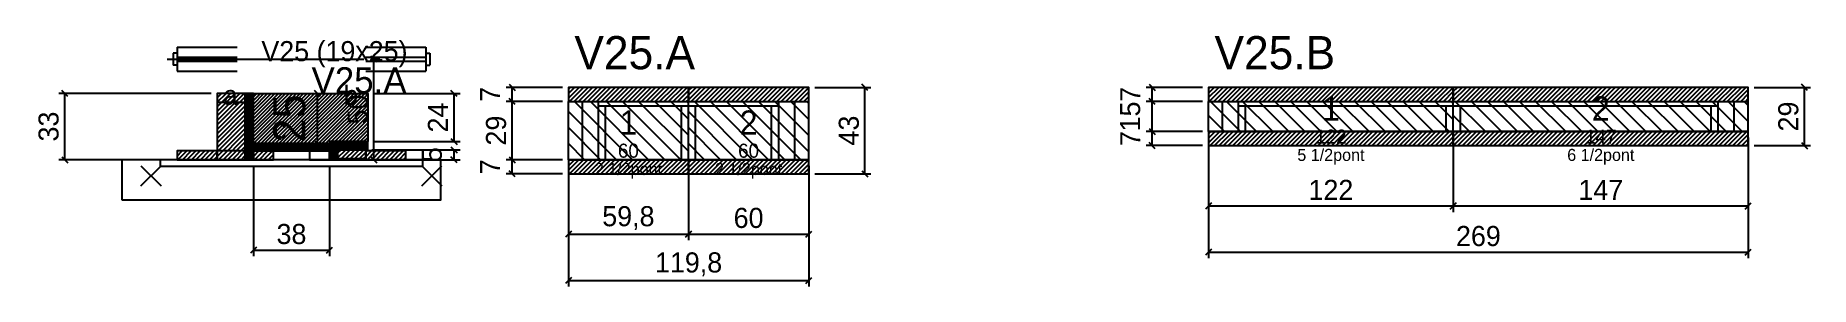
# Model space of a CAD drawing. Extents: x -69 to 816, y -92 to 33.
import ezdxf
from ezdxf.enums import TextEntityAlignment as Align

# ---------------------------------------------------------------- set-up
doc = ezdxf.new("R2010")
doc.units = 0
for name, color, linetype in [('5', 5, 'Continuous'), ('barrote', 126, 'Continuous'), ('CONCRETO', 251, 'Continuous'), ('COTA', 241, 'Continuous'), ('Cota Seção (2x)', 241, 'Continuous'), ('detalhes', 7, 'Continuous'), ('Hachura', 251, 'Continuous'), ('Madeira', 126, 'Continuous'), ('NOMENCLATURA', 7, 'Continuous'), ('Painéis', 200, 'Continuous'), ('presilha', 224, 'Continuous'), ('Reaproveitamento', 30, 'Continuous'), ('SARR_2.2x7', 40, 'Continuous'), ('SARR_3.5x7', 81, 'Continuous'), ('SCO-___-LAJ', 224, 'Continuous'), ('TENSOR', 224, 'Continuous'), ('texto', 7, 'Continuous'), ('Texto Seção', 7, 'Continuous')]:
    doc.layers.add(name, color=color, linetype=linetype)
doc.dimstyles.new('PAINEL', dxfattribs={"dimtxt": 10, "dimasz": 3, "dimexe": 3, "dimexo": 3, "dimgap": 3, "dimtad": 1, "dimblk": 'OBLIQUE', "dimblk1": 'OBLIQUE', "dimcen": 2.5, "dimclrd": 4, "dimclre": 4, "dimclrt": 240, "dimazin": 3, "dimtfac": 1, "dimtmove": 0, "dimatfit": 3})
doc.dimstyles.new('SECAO2X', dxfattribs={"dimtxt": 16, "dimasz": 3, "dimexe": 3, "dimexo": 3, "dimgap": 3, "dimtad": 1, "dimblk": 'OBLIQUE', "dimblk1": 'OBLIQUE', "dimcen": 2.5, "dimclrd": 4, "dimclre": 4, "dimclrt": 240, "dimazin": 3, "dimtfac": 1, "dimtmove": 0, "dimatfit": 3})

# ---------------------------------------------------------------- blocks, each defined once
blk = doc.blocks.new('_OBLIQUE')
at = {"color": 0, "linetype": 'BYBLOCK'}
blk.add_line((-0.5, -0.5), (0.5, 0.5), dxfattribs=at)

msp = doc.modelspace()

# ---------------------------------------------------------------- hatches: boundary and pattern name
at = {"layer": 'COTA'}
h = msp.add_hatch(dxfattribs=at)
h.set_pattern_fill('ANSI31', scale=0.4)
h.paths.add_polyline_path([(40, -21), (40, 4), (97, 4), (97, -20), (78, -20), (78, -21)])
h = msp.add_hatch(dxfattribs=at)
h.set_pattern_fill('ANSI31', scale=0.5)
h.paths.add_polyline_path([(197, 0), (256.8, 0), (256.8, 7), (197, 7)])
h = msp.add_hatch(dxfattribs=at)
h.set_pattern_fill('ANSI31', scale=0.5)
h.paths.add_polyline_path([(256.8, 0), (316.8, 0), (316.8, 7), (256.8, 7)])
h = msp.add_hatch(dxfattribs=at)
h.set_pattern_fill('ANSI31', scale=0.5)
h.paths.add_polyline_path([(516, 0), (638, 0), (638, 7), (516, 7)])
h = msp.add_hatch(dxfattribs=at)
h.set_pattern_fill('ANSI31', scale=0.5)
h.paths.add_polyline_path([(638, 0), (785, 0), (785, 7), (638, 7)])
h = msp.add_hatch(dxfattribs=at)
h.set_pattern_fill('ANSI31', scale=0.5)
h.paths.add_polyline_path([(516, -22), (638, -22), (638, -15), (516, -15)])
h = msp.add_hatch(dxfattribs=at)
h.set_pattern_fill('ANSI31', scale=0.5)
h.paths.add_polyline_path([(638, -22), (785, -22), (785, -15), (638, -15)])
h = msp.add_hatch(dxfattribs=at)
h.set_pattern_fill('ANSI31', scale=0.5)
h.paths.add_polyline_path([(197, -36), (256.8, -36), (256.8, -29), (197, -29)])
h = msp.add_hatch(dxfattribs=at)
h.set_pattern_fill('ANSI31', scale=0.5)
h.paths.add_polyline_path([(256.8, -36), (316.8, -36), (316.8, -29), (256.8, -29)])
at = {"layer": 'Hachura'}
h = msp.add_hatch(dxfattribs=at)
h.set_pattern_fill('ANSI31', scale=0.5)
h.paths.add_polyline_path([(22, -29), (36, -29), (36, 4), (22, 4)])
h = msp.add_hatch(dxfattribs=at)
h.set_pattern_fill('ANSI31', scale=0.5)
h.paths.add_polyline_path([(22, -0.4), (36, -0.4), (36, 4), (22, 4)])
h = msp.add_hatch(dxfattribs=at)
h.set_pattern_fill('SOLID')
h.paths.add_polyline_path([(36, -29), (40, -29), (40, 4), (36, 4)])
h = msp.add_hatch(dxfattribs=at)
h.set_pattern_fill('ANSI31', scale=0.5)
h.paths.add_polyline_path([(2, -29), (22, -29), (22, -24.6), (2, -24.6)])
h = msp.add_hatch(dxfattribs=at)
h.set_pattern_fill('SOLID')
h.paths.add_polyline_path([(40, -24.6), (78, -24.6), (78, -21), (40, -21)])
h = msp.add_hatch(dxfattribs=at)
h.set_pattern_fill('ANSI31', scale=0.5)
h.paths.add_polyline_path([(40, -29), (50, -29), (50, -24.6), (40, -24.6)])
h = msp.add_hatch(dxfattribs=at)
h.set_pattern_fill('SOLID')
h.paths.add_polyline_path([(78, -24), (97, -24), (97, -20), (78, -20)])
h = msp.add_hatch(dxfattribs=at)
h.set_pattern_fill('SOLID')
h.paths.add_polyline_path([(78, -29), (82, -29), (82, -24), (78, -24)])
h = msp.add_hatch(dxfattribs=at)
h.set_pattern_fill('ANSI31', scale=0.5)
h.paths.add_polyline_path([(82, -29), (96, -29), (96, -24), (82, -24)])
h = msp.add_hatch(dxfattribs=at)
h.set_pattern_fill('ANSI31', scale=0.5)
h.paths.add_polyline_path([(82, -28.4), (96, -28.4), (96, -24), (82, -24)])
h = msp.add_hatch(dxfattribs=at)
h.set_pattern_fill('ANSI31', scale=0.5)
h.paths.add_polyline_path([(96, -29), (116, -29), (116, -24.6), (96, -24.6)])

# ---------------------------------------------------------------- linework, layer by layer
for p, q in [((2, 27), (32, 27)), ((2, 27), (2, 15)), ((96, 27), (126, 27)), ((126, 27), (126, 15)), ((0, 24), (0, 18)), ((2, 24), (0, 24)), ((2, 18), (0, 18)), ((2, 22), (32, 22)), ((2, 20), (32, 20)), ((96, 22), (126, 22)), ((96, 20), (126, 20)), ((126, 24), (128, 24)), ((126, 18), (128, 18)), ((128, 24), (128, 18)), ((2, 15), (32, 15)), ((96, 15), (126, 15))]:
    msp.add_line(p, q)
at = {"layer": 'barrote'}
msp.add_lwpolyline([(-25.5, -49), (133.5, -49), (133.5, -29), (-25.5, -29)], close=True, dxfattribs=at)
at = {"layer": 'CONCRETO'}
msp.add_lwpolyline([(40, -21), (40, 4), (97, 4), (97, -20), (78, -20), (78, -21)], close=True, dxfattribs=at)
at = {"layer": 'Madeira'}
for points in [[(22, -29), (36, -29), (36, 4), (22, 4)], [(22, -0.4), (36, -0.4), (36, 4), (22, 4)], [(2, -29), (22, -29), (22, -24.6), (2, -24.6)], [(22, -29), (36, -29), (36, -24.6), (22, -24.6)], [(40, -29), (50, -29), (50, -24.6), (40, -24.6)], [(68, -29), (78, -29), (78, -24.6), (68, -24.6)], [(82, -29), (96, -29), (96, -24), (82, -24)], [(82, -28.4), (96, -28.4), (96, -24), (82, -24)], [(96, -29), (116, -29), (116, -24.6), (96, -24.6)]]:
    msp.add_lwpolyline(points, close=True, dxfattribs=at)
at = {"layer": 'Painéis'}
for p, q in [((197, 0), (256.8, 0)), ((197, -29), (197, 0)), ((256.8, -29), (256.8, 0)), ((256.8, -29), (256.8, 0)), ((256.8, 0), (316.8, 0)), ((256.8, -29), (256.8, 0)), ((316.8, -29), (316.8, 0)), ((516, 0), (638, 0)), ((516, -15), (516, 0)), ((638, -15), (638, 0)), ((638, -15), (638, 0)), ((638, 0), (785, 0)), ((638, -15), (638, 0)), ((785, -15), (785, 0)), ((516, -15), (638, -15)), ((638, -15), (785, -15)), ((197, -29), (256.8, -29)), ((256.8, -29), (316.8, -29))]:
    msp.add_line(p, q, dxfattribs=at)
for points in [[(36, -29), (40, -29), (40, 4), (36, 4)], [(40, -24.6), (78, -24.6), (78, -21), (40, -21)], [(78, -24), (97, -24), (97, -20), (78, -20)], [(78, -29), (82, -29), (82, -24), (78, -24)]]:
    msp.add_lwpolyline(points, close=True, dxfattribs=at)
at = {"layer": 'presilha'}
for p, q in [((-16, -42), (-6, -32)), ((-16, -32), (-6, -42)), ((124, -42), (134, -32)), ((124, -32), (134, -42))]:
    msp.add_line(p, q, dxfattribs=at)
at = {"layer": 'Reaproveitamento', "color": 30}
for p, q in [((229, -29), (200, 0)), ((237, -29), (208, 0)), ((245, -29), (216, 0)), ((253, -29), (224, 0)), ((256.8, -24.8), (232, 0)), ((256.8, -16.8), (240, 0)), ((256.8, -8.8), (248, 0)), ((256.8, -0.8), (256, 0)), ((288.8, -29), (259.8, 0)), ((296.8, -29), (267.8, 0)), ((304.8, -29), (275.8, 0)), ((312.8, -29), (283.8, 0)), ((316.8, -25), (291.8, 0)), ((316.8, -17), (299.8, 0)), ((316.8, -9), (307.8, 0)), ((316.8, -1), (315.8, 0)), ((532, -15), (517, 0)), ((540, -15), (525, 0)), ((548, -15), (533, 0)), ((556, -15), (541, 0)), ((564, -15), (549, 0)), ((572, -15), (557, 0)), ((580, -15), (565, 0)), ((588, -15), (573, 0)), ((596, -15), (581, 0)), ((604, -15), (589, 0)), ((612, -15), (597, 0)), ((620, -15), (605, 0)), ((628, -15), (613, 0)), ((636, -15), (621, 0)), ((638, -9), (629, 0)), ((638, -1), (637, 0)), ((654, -15), (639, 0)), ((662, -15), (647, 0)), ((670, -15), (655, 0)), ((678, -15), (663, 0)), ((686, -15), (671, 0)), ((694, -15), (679, 0)), ((702, -15), (687, 0)), ((710, -15), (695, 0)), ((718, -15), (703, 0)), ((726, -15), (711, 0)), ((734, -15), (719, 0)), ((742, -15), (727, 0)), ((750, -15), (735, 0)), ((758, -15), (743, 0)), ((766, -15), (751, 0)), ((774, -15), (759, 0)), ((782, -15), (767, 0)), ((785, -10), (775, 0)), ((785, -2), (783, 0)), ((221, -29), (197, -5)), ((280.8, -29), (256.8, -5)), ((524, -15), (516, -7)), ((646, -15), (638, -7)), ((213, -29), (197, -13)), ((272.8, -29), (256.8, -13)), ((516, -15), (516, -15)), ((638, -15), (638, -15)), ((205, -29), (197, -21)), ((264.8, -29), (256.8, -21)), ((197, -29), (197, -29)), ((256.8, -29), (256.8, -29))]:
    msp.add_line(p, q, dxfattribs=at)
at = {"layer": 'SARR_2.2x7'}
for p, q in [((204, -29), (204, 0)), ((309.8, -29), (309.8, 0)), ((523, -15), (523, 0)), ((778, -15), (778, 0)), ((212, -2.2), (256.8, -2.2)), ((256.8, -2.2), (301.8, -2.2)), ((531, -2.2), (638, -2.2)), ((638, -2.2), (770, -2.2))]:
    msp.add_line(p, q, dxfattribs=at)
at = {"layer": 'SARR_3.5x7'}
for p, q in [((212, -29), (212, 0)), ((256.8, -29), (256.8, 0)), ((256.8, -29), (256.8, 0)), ((301.8, -29), (301.8, 0)), ((531, -15), (531, 0)), ((638, -15), (638, 0)), ((638, -15), (638, 0)), ((770, -15), (770, 0)), ((215.5, -29), (215.5, -2.2)), ((253.3, -29), (253.3, -2.2)), ((260.3, -29), (260.3, -2.2)), ((298.3, -29), (298.3, -2.2)), ((534.5, -15), (534.5, -2.2)), ((634.5, -15), (634.5, -2.2)), ((641.5, -15), (641.5, -2.2)), ((766.5, -15), (766.5, -2.2)), ((531, -15), (534.5, -15)), ((634.5, -15), (638, -15)), ((638, -15), (641.5, -15)), ((766.5, -15), (770, -15)), ((212, -29), (215.5, -29)), ((253.3, -29), (256.8, -29)), ((256.8, -29), (260.3, -29)), ((298.3, -29), (301.8, -29))]:
    msp.add_line(p, q, dxfattribs=at)
at = {"layer": 'SCO-___-LAJ'}
for points in [[(197, 0), (256.8, 0), (256.8, 7), (197, 7)], [(256.8, 0), (316.8, 0), (316.8, 7), (256.8, 7)], [(516, 0), (638, 0), (638, 7), (516, 7)], [(638, 0), (785, 0), (785, 7), (638, 7)], [(516, -22), (638, -22), (638, -15), (516, -15)], [(638, -22), (785, -22), (785, -15), (638, -15)], [(-6.5, -32.2), (124.5, -32.2), (124.5, -29), (-6.5, -29)], [(197, -36), (256.8, -36), (256.8, -29), (197, -29)], [(256.8, -36), (316.8, -36), (316.8, -29), (256.8, -29)]]:
    msp.add_lwpolyline(points, close=True, dxfattribs=at)
at = {"layer": 'TENSOR'}
msp.add_line((-3, 21), (95, 21), dxfattribs=at)

# ---------------------------------------------------------------- texts
at = {"layer": '5'}
for s, height, p in [('1', 12, (577, -3.5)), ('2', 12, (711.5, -3.5)), ('1', 12, (226.9, -10.5)), ('2', 12, (286.8, -10.5)), ('122', 7, (577, -17.5)), ('147', 7, (711.5, -17.5)), ('60', 7, (226.9, -24.5)), ('60', 7, (286.8, -24.5))]:
    msp.add_text(s, height=height, dxfattribs=at).set_placement(p, align=Align.MIDDLE_CENTER)
at = {"layer": 'detalhes'}
for s, p in [('a', (25, -1.7)), ('b', (85, -1.7)), ('c', (50, -18.5))]:
    msp.add_text(s, height=9.6, dxfattribs=at).set_placement(p)
at = {"layer": 'NOMENCLATURA'}
for s, p in [('V25.A', (200, 16)), ('V25.B', (519, 16))]:
    msp.add_text(s, height=16.5, dxfattribs=at).set_placement(p)
at = {"layer": 'texto', "char_height": 6, "attachment_point": 5}
for s, insert in [('5 1/2pont', (577, -27.5)), ('6 1/2pont', (711.5, -27.5)), ('2 1/2pont', (226.9, -34.5)), ('2 1/2pont', (286.8, -34.5))]:
    msp.add_mtext(s, dxfattribs=dict(at, insert=insert))
at = {"layer": 'Texto Seção'}
for s, height, p in [('V25 (19x25)', 10, (44, 20)), ('V25.A', 13, (69, 4))]:
    msp.add_text(s, height=height, dxfattribs=at).set_placement(p)

# ---------------------------------------------------------------- dimensions: what is measured, and where the dimension line sits
at = {"layer": 'COTA'}
for base, p1, p2 in [((100, -29), (96, -29), (96, 21)), ((-54, -29), (2, -29), (22, 4)), ((140, -20), (97, -20), (97, 4)), ((169, 0), (197, 0), (197, 7)), ((169, -29), (197, -29), (197, 0)), ((344.8, -36), (316.8, -36), (316.8, 7)), ((488, 0), (516, 0), (516, 7)), ((488, -15), (516, -15), (516, 0)), ((813, -22), (785, -22), (785, 7)), ((488, -22), (516, -22), (516, -15)), ((140, -29), (96, -29), (96, -24)), ((169, -36), (197, -36), (197, -29))]:
    msp.add_linear_dim(base=base, p1=p1, p2=p2, angle=90, dimstyle='PAINEL', dxfattribs=at).render()
for base, p1, p2 in [((516, -52), (516, -15), (638, -15)), ((516, -75), (516, -15), (785, -15)), ((638, -52), (638, -15), (785, -15)), ((40, -74), (40, -29), (78, -29)), ((197, -66), (197, -29), (256.8, -29)), ((197, -89), (197, -29), (316.8, -29)), ((256.8, -66), (256.8, -29), (316.8, -29))]:
    msp.add_linear_dim(base=base, p1=p1, p2=p2, dimstyle='PAINEL', dxfattribs=at).render()
at = {"layer": 'Cota Seção (2x)'}
msp.add_linear_dim(base=(72, -21), p1=(40, -21), p2=(40, 4), angle=90, dimstyle='SECAO2X', dxfattribs=at).render()

doc.saveas('drawing.dxf')
